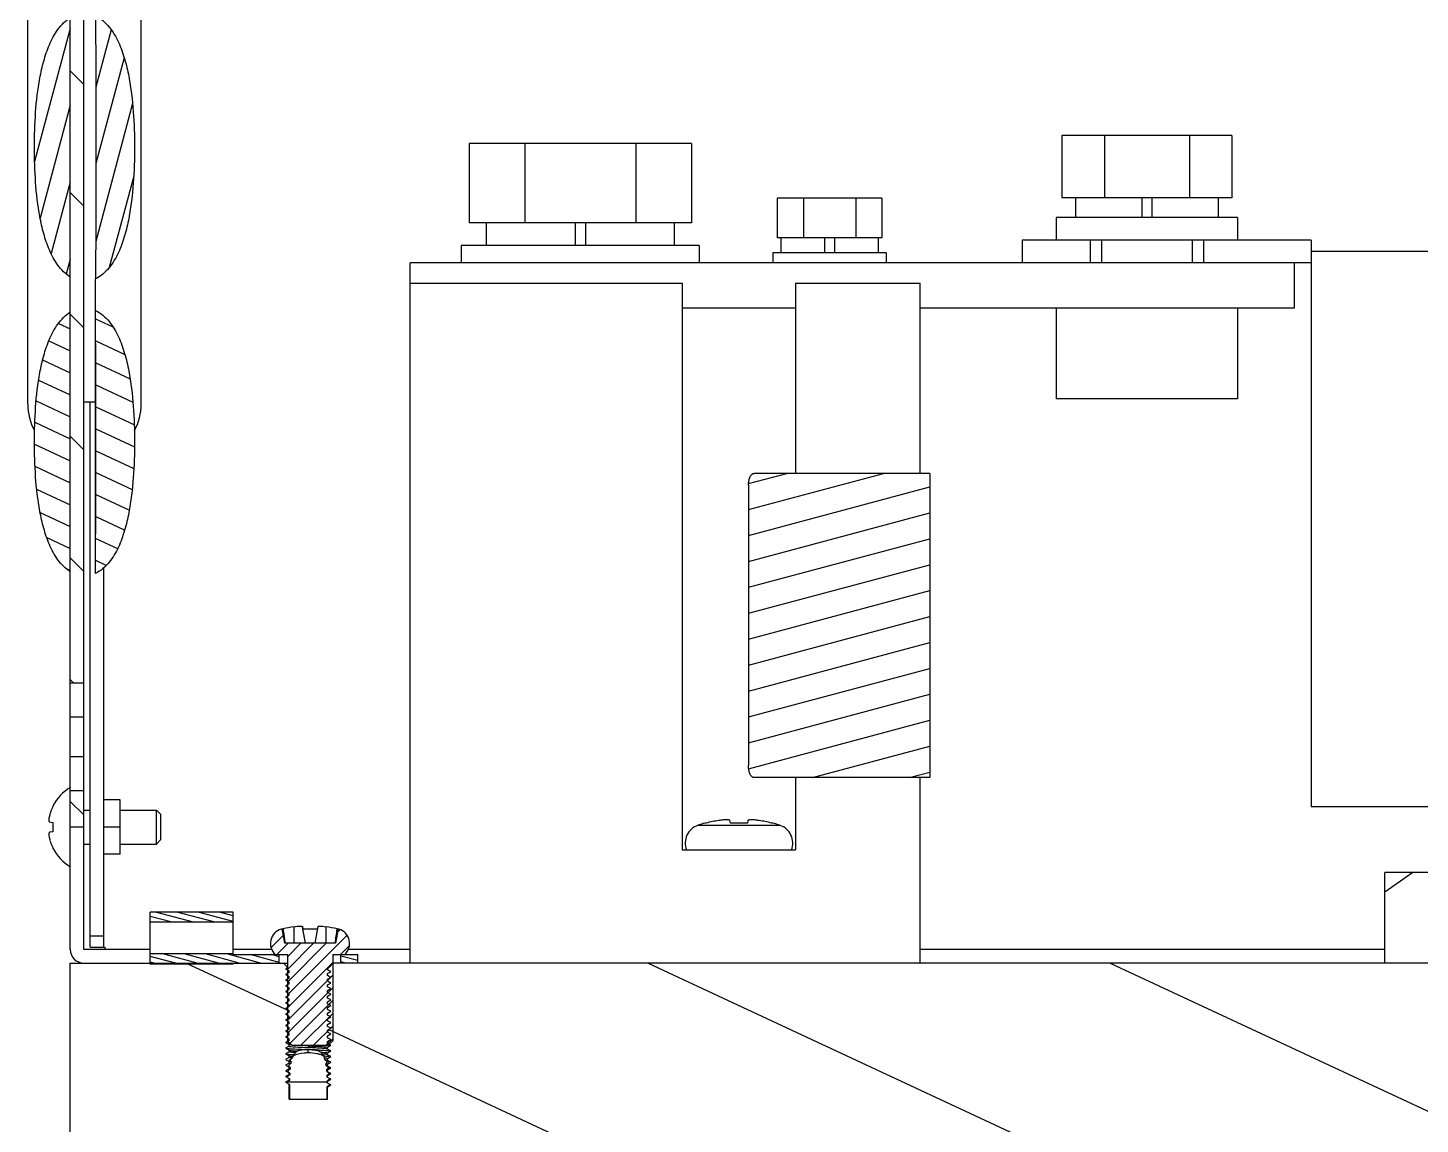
# Model space of a CAD drawing. Extents: x -425 to 6552, y -3049 to 3105.
# Drawn here: x 709.4 to 832.3, y -1190.4 to -1093.6 of the extents above; entities that cross this region are included whole.
import ezdxf

# ---------------------------------------------------------------- set-up
doc = ezdxf.new("R2010")
doc.units = 0
doc.layers.get('0').update_dxf_attribs({"linetype": 'CONTINUOUS'})

msp = doc.modelspace()

# ---------------------------------------------------------------- linework, layer by layer
at = {"color": 7, "linetype": 'CONTINUOUS'}
for p, q in [((713.17, -1174.99), (713.17, -1070.39)), ((714.37, -1174.99), (714.37, -1070.39)), ((709.42, -1126.85), (709.42, -1081.53)), ((719.42, -1126.85), (719.42, -1081.53)), ((800.67, -1103.14), (800.67, -1108.64)), ((815.68, -1103.14), (800.67, -1103.14)), ((804.42, -1103.14), (804.42, -1108.64)), ((811.93, -1103.14), (811.93, -1108.64)), ((815.68, -1103.14), (815.68, -1108.64)), ((748.36, -1103.84), (748.36, -1110.84)), ((767.99, -1103.84), (748.36, -1103.84)), ((753.27, -1103.84), (753.27, -1110.84)), ((763.08, -1103.84), (763.08, -1110.84)), ((767.99, -1103.84), (767.99, -1110.84)), ((775.55, -1108.69), (775.55, -1112.19)), ((784.79, -1108.69), (775.55, -1108.69)), ((777.86, -1108.69), (777.86, -1112.19)), ((782.48, -1108.69), (782.48, -1112.19)), ((784.79, -1108.69), (784.79, -1112.19)), ((815.68, -1108.64), (800.67, -1108.64)), ((801.87, -1108.64), (801.87, -1110.39)), ((807.72, -1108.64), (807.72, -1110.39)), ((808.62, -1108.64), (808.62, -1110.39)), ((814.47, -1108.64), (814.47, -1110.39)), ((800.17, -1110.39), (800.17, -1112.39)), ((816.17, -1110.39), (800.17, -1110.39)), ((816.17, -1110.39), (816.17, -1112.39)), ((767.99, -1110.84), (748.36, -1110.84)), ((749.87, -1110.84), (749.87, -1112.84)), ((757.72, -1110.84), (757.72, -1112.84)), ((758.62, -1110.84), (758.62, -1112.84)), ((766.47, -1110.84), (766.47, -1112.84)), ((747.67, -1112.84), (747.67, -1114.39)), ((768.67, -1112.84), (747.67, -1112.84)), ((768.67, -1112.84), (768.67, -1114.39)), ((784.79, -1112.19), (775.55, -1112.19)), ((775.87, -1112.19), (775.87, -1113.49)), ((779.72, -1112.19), (779.72, -1113.49)), ((780.62, -1112.19), (780.62, -1113.49)), ((784.47, -1112.19), (784.47, -1113.49)), ((797.17, -1112.39), (797.17, -1114.39)), ((822.67, -1112.39), (797.17, -1112.39)), ((803.17, -1112.39), (803.17, -1114.39)), ((804.17, -1112.39), (804.17, -1114.39)), ((812.17, -1112.39), (812.17, -1114.39)), ((813.17, -1112.39), (813.17, -1114.39)), ((822.67, -1112.39), (822.67, -1162.39)), ((775.17, -1113.49), (775.17, -1114.39)), ((785.17, -1113.49), (775.17, -1113.49)), ((785.17, -1113.49), (785.17, -1114.39)), ((871.67, -1113.39), (822.67, -1113.39)), ((743.17, -1176.19), (743.17, -1114.39)), ((822.67, -1114.39), (743.17, -1114.39)), ((821.17, -1114.39), (821.17, -1118.39)), ((715.39, -1141.8), (715.39, -1115.8)), ((743.17, -1116.19), (767.17, -1116.19)), ((767.17, -1116.19), (767.17, -1166.19)), ((777.17, -1116.19), (777.17, -1132.97)), ((777.17, -1116.19), (788.17, -1116.19)), ((788.17, -1132.97), (788.17, -1116.19)), ((777.17, -1118.39), (767.17, -1118.39)), ((821.17, -1118.39), (788.17, -1118.39)), ((800.17, -1118.39), (800.17, -1126.39)), ((816.17, -1118.39), (816.17, -1126.39)), ((816.17, -1126.39), (800.17, -1126.39)), ((715.39, -1126.69), (714.37, -1126.69)), ((714.92, -1174.79), (714.92, -1126.69)), ((773.01, -1134.02), (773.01, -1158.76)), ((789.01, -1132.97), (773.51, -1132.97)), ((789.01, -1132.97), (789.01, -1159.82)), ((716.12, -1174.79), (716.12, -1141.31)), ((714.37, -1151.49), (713.17, -1151.49)), ((714.37, -1154.49), (713.17, -1154.49)), ((714.37, -1157.99), (713.17, -1157.99)), ((789.01, -1159.82), (773.51, -1159.82)), ((777.17, -1159.82), (777.17, -1166.19)), ((788.17, -1176.19), (788.17, -1159.82)), ((714.37, -1160.99), (713.17, -1160.99)), ((717.57, -1161.79), (716.12, -1161.79)), ((717.57, -1166.59), (717.57, -1161.79)), ((711.62, -1162.34), (711.62, -1162.39)), ((714.37, -1162.69), (714.92, -1162.69)), ((717.57, -1162.69), (720.77, -1162.69)), ((720.77, -1165.69), (720.77, -1162.69)), ((721.17, -1163.09), (720.77, -1162.69)), ((721.17, -1165.29), (721.17, -1163.09)), ((841.35, -1162.39), (822.67, -1162.39)), ((711.34, -1163.73), (711.62, -1163.78)), ((711.62, -1164.6), (711.34, -1164.65)), ((711.62, -1163.78), (711.62, -1164.6)), ((714.37, -1164.19), (713.17, -1164.19)), ((717.57, -1164.19), (716.12, -1164.19)), ((768.55, -1164.03), (775.8, -1164.03)), ((769.28, -1163.84), (769.18, -1163.84)), ((771.42, -1163.84), (771.38, -1163.61)), ((772.93, -1163.84), (771.42, -1163.84)), ((772.97, -1163.61), (772.93, -1163.84)), ((775.16, -1163.84), (775.06, -1163.84)), ((714.37, -1165.69), (714.92, -1165.69)), ((717.57, -1165.69), (720.77, -1165.69)), ((721.17, -1165.29), (720.77, -1165.69)), ((711.62, -1165.99), (711.62, -1166.04)), ((717.57, -1166.59), (716.12, -1166.59)), ((767.17, -1166.19), (777.17, -1166.19)), ((829.17, -1176.19), (829.17, -1168.19)), ((841.17, -1168.19), (829.17, -1168.19)), ((720.23, -1176.29), (720.23, -1171.69)), ((727.53, -1171.69), (720.23, -1171.69)), ((727.53, -1175.44), (727.53, -1171.69)), ((727.53, -1172.59), (720.23, -1172.59)), ((731.85, -1173.18), (732.08, -1174.44)), ((731.85, -1173.18), (731.94, -1173.18)), ((732.92, -1174.44), (732.92, -1172.98)), ((733.92, -1174.44), (733.66, -1172.98)), ((733.7, -1173.18), (734.97, -1173.18)), ((733.93, -1174.44), (733.7, -1173.18)), ((735.01, -1172.97), (734.75, -1174.44)), ((735.74, -1174.44), (735.75, -1172.98)), ((736.8, -1173.18), (736.58, -1174.44)), ((736.72, -1173.18), (736.8, -1173.18)), ((714.92, -1173.79), (716.12, -1173.79)), ((736.58, -1174.44), (732.08, -1174.44)), ((736.54, -1174.44), (736.54, -1174.44)), ((720.23, -1174.99), (714.37, -1174.99)), ((714.92, -1174.79), (716.22, -1174.79)), ((716.22, -1174.79), (716.22, -1174.99)), ((727.53, -1175.39), (720.23, -1175.39)), ((730.94, -1174.99), (727.53, -1174.99)), ((727.53, -1175.44), (732.33, -1175.44)), ((731.61, -1176.19), (731.61, -1175.44)), ((732.33, -1175.44), (732.33, -1183.04)), ((736.33, -1175.44), (736.33, -1183.04)), ((736.33, -1175.44), (738.53, -1175.44)), ((737.04, -1176.19), (737.04, -1175.44)), ((743.17, -1174.99), (737.72, -1174.99)), ((738.53, -1176.19), (738.53, -1175.44)), ((829.17, -1174.99), (788.17, -1174.99)), ((713.17, -1283.39), (713.17, -1176.19)), ((713.17, -1176.19), (732.33, -1176.19)), ((727.53, -1176.29), (720.23, -1176.29)), ((727.53, -1176.29), (727.53, -1176.19)), ((732.37, -1176.59), (731.97, -1176.19)), ((732.37, -1176.59), (732.17, -1176.7)), ((732.17, -1176.7), (732.47, -1176.87)), ((732.47, -1177.03), (732.17, -1177.2)), ((732.47, -1177.03), (732.47, -1176.87)), ((732.47, -1176.87), (732.48, -1176.88)), ((735.87, -1176.69), (736.03, -1176.53)), ((735.87, -1176.78), (735.87, -1176.69)), ((735.87, -1176.69), (735.87, -1176.69)), ((735.87, -1176.78), (735.87, -1176.77)), ((736.17, -1176.95), (735.87, -1176.78)), ((735.87, -1177.12), (736.17, -1176.95)), ((736.03, -1176.53), (736.17, -1176.45)), ((736.13, -1176.42), (736.14, -1176.43)), ((736.14, -1176.43), (736.37, -1176.19)), ((736.17, -1176.45), (736.14, -1176.43)), ((736.33, -1176.19), (736.34, -1176.19)), ((933.17, -1176.19), (736.37, -1176.19)), ((732.17, -1177.2), (732.47, -1177.37)), ((732.47, -1177.53), (732.17, -1177.7)), ((732.17, -1177.7), (732.47, -1177.87)), ((732.47, -1178.03), (732.17, -1178.2)), ((732.17, -1178.2), (732.47, -1178.37)), ((732.47, -1177.53), (732.47, -1177.37)), ((732.48, -1177.38), (732.47, -1177.37)), ((732.47, -1178.03), (732.47, -1177.87)), ((732.48, -1177.88), (732.47, -1177.87)), ((735.87, -1177.28), (735.87, -1177.12)), ((735.87, -1177.27), (735.87, -1177.28)), ((736.17, -1177.45), (735.87, -1177.28)), ((735.87, -1177.62), (736.17, -1177.45)), ((735.87, -1177.78), (735.87, -1177.62)), ((735.87, -1177.77), (735.87, -1177.78)), ((736.17, -1177.95), (735.87, -1177.78)), ((735.87, -1178.12), (736.17, -1177.95)), ((735.87, -1178.28), (735.87, -1178.12)), ((735.87, -1178.27), (735.87, -1178.28)), ((736.17, -1178.45), (735.87, -1178.28)), ((732.47, -1178.53), (732.17, -1178.7)), ((732.17, -1178.7), (732.47, -1178.87)), ((732.47, -1179.03), (732.17, -1179.2)), ((732.17, -1179.2), (732.47, -1179.37)), ((732.47, -1178.53), (732.47, -1178.37)), ((732.48, -1178.38), (732.47, -1178.37)), ((732.47, -1179.03), (732.47, -1178.87)), ((732.48, -1178.88), (732.47, -1178.87)), ((732.47, -1179.53), (732.47, -1179.37)), ((732.48, -1179.38), (732.47, -1179.37)), ((735.87, -1178.62), (736.17, -1178.45)), ((735.87, -1178.78), (735.87, -1178.62)), ((735.87, -1178.77), (735.87, -1178.78)), ((736.17, -1178.95), (735.87, -1178.78)), ((735.87, -1179.12), (736.17, -1178.95)), ((735.87, -1179.28), (735.87, -1179.12)), ((735.87, -1179.27), (735.87, -1179.28)), ((736.17, -1179.45), (735.87, -1179.28)), ((735.87, -1179.62), (736.17, -1179.45)), ((732.47, -1179.53), (732.17, -1179.7)), ((732.17, -1179.7), (732.47, -1179.87)), ((732.47, -1180.03), (732.17, -1180.2)), ((732.17, -1180.2), (732.47, -1180.37)), ((732.47, -1180.53), (732.17, -1180.7)), ((732.17, -1180.7), (732.47, -1180.87)), ((732.47, -1180.03), (732.47, -1179.87)), ((732.48, -1179.88), (732.47, -1179.87)), ((732.47, -1180.53), (732.47, -1180.37)), ((732.48, -1180.38), (732.47, -1180.37)), ((735.87, -1179.78), (735.87, -1179.62)), ((735.87, -1179.77), (735.87, -1179.78)), ((736.17, -1179.95), (735.87, -1179.78)), ((735.87, -1180.12), (736.17, -1179.95)), ((735.87, -1180.28), (735.87, -1180.12)), ((735.87, -1180.27), (735.87, -1180.28)), ((736.17, -1180.45), (735.87, -1180.28)), ((735.87, -1180.62), (736.17, -1180.45)), ((735.87, -1180.78), (735.87, -1180.62)), ((732.47, -1181.03), (732.17, -1181.2)), ((732.17, -1181.2), (732.47, -1181.37)), ((732.47, -1181.53), (732.17, -1181.7)), ((732.17, -1181.7), (732.47, -1181.87)), ((732.47, -1181.03), (732.47, -1180.87)), ((732.48, -1180.88), (732.47, -1180.87)), ((732.47, -1181.53), (732.47, -1181.37)), ((732.48, -1181.38), (732.47, -1181.37)), ((732.47, -1182.03), (732.47, -1181.87)), ((732.48, -1181.88), (732.47, -1181.87)), ((735.87, -1180.77), (735.87, -1180.78)), ((736.17, -1180.95), (735.87, -1180.78)), ((735.87, -1181.12), (736.17, -1180.95)), ((735.87, -1181.28), (735.87, -1181.12)), ((735.87, -1181.27), (735.87, -1181.28)), ((736.17, -1181.45), (735.87, -1181.28)), ((735.87, -1181.62), (736.17, -1181.45)), ((735.87, -1181.78), (735.87, -1181.62)), ((735.87, -1181.77), (735.87, -1181.78)), ((736.17, -1181.95), (735.87, -1181.78)), ((735.87, -1182.12), (736.17, -1181.95)), ((732.47, -1182.03), (732.17, -1182.2)), ((732.17, -1182.2), (732.47, -1182.37)), ((732.47, -1182.53), (732.17, -1182.7)), ((732.17, -1182.7), (732.47, -1182.87)), ((732.47, -1183.03), (732.17, -1183.2)), ((732.73, -1183.44), (732.33, -1183.04)), ((732.47, -1182.53), (732.47, -1182.37)), ((732.48, -1182.38), (732.47, -1182.37)), ((732.47, -1183.03), (732.47, -1182.87)), ((732.48, -1182.88), (732.47, -1182.87)), ((735.87, -1182.28), (735.87, -1182.12)), ((735.87, -1182.27), (735.87, -1182.28)), ((736.17, -1182.45), (735.87, -1182.28)), ((735.87, -1182.62), (736.17, -1182.45)), ((735.87, -1182.78), (735.87, -1182.62)), ((735.87, -1182.77), (735.87, -1182.78)), ((736.17, -1182.95), (735.87, -1182.78)), ((735.87, -1183.12), (736.17, -1182.95)), ((735.87, -1183.28), (735.87, -1183.12)), ((735.93, -1183.44), (736.33, -1183.04)), ((732.17, -1183.2), (732.47, -1183.37)), ((732.47, -1183.53), (732.17, -1183.7)), ((732.17, -1183.7), (732.47, -1183.87)), ((732.47, -1184.03), (732.17, -1184.2)), ((732.17, -1184.2), (732.47, -1184.37)), ((732.47, -1183.53), (732.47, -1183.37)), ((732.48, -1183.38), (732.47, -1183.37)), ((732.47, -1184.03), (732.47, -1183.87)), ((732.47, -1183.87), (732.48, -1183.88)), ((732.47, -1184.53), (732.47, -1184.37)), ((732.47, -1184.37), (732.48, -1184.38)), ((732.73, -1183.44), (735.93, -1183.44)), ((732.83, -1184.27), (732.89, -1184.27)), ((732.89, -1184.27), (732.87, -1184.29)), ((734.17, -1184.12), (734.17, -1183.84)), ((735.87, -1183.27), (735.87, -1183.28)), ((736.17, -1183.45), (735.87, -1183.28)), ((735.87, -1183.62), (736.17, -1183.45)), ((735.87, -1183.78), (735.87, -1183.62)), ((735.87, -1183.78), (735.87, -1183.77)), ((736.17, -1183.95), (735.87, -1183.78)), ((735.87, -1184.12), (736.17, -1183.95)), ((735.87, -1184.28), (735.87, -1184.12)), ((735.87, -1184.28), (735.87, -1184.27)), ((736.17, -1184.45), (735.87, -1184.28)), ((732.47, -1184.53), (732.17, -1184.7)), ((732.17, -1184.7), (732.47, -1184.87)), ((732.47, -1185.03), (732.17, -1185.2)), ((732.17, -1185.2), (732.47, -1185.37)), ((732.47, -1185.53), (732.17, -1185.7)), ((732.46, -1185.19), (732.41, -1185.24)), ((732.52, -1185.15), (732.46, -1185.19)), ((732.47, -1185.03), (732.47, -1184.87)), ((732.48, -1184.88), (732.47, -1184.87)), ((732.47, -1185.53), (732.47, -1185.37)), ((732.48, -1185.38), (732.47, -1185.37)), ((732.62, -1185.06), (732.52, -1185.15)), ((735.69, -1184.78), (735.65, -1184.74)), ((735.74, -1184.82), (735.69, -1184.78)), ((735.79, -1184.86), (735.74, -1184.82)), ((735.84, -1184.9), (735.79, -1184.86)), ((735.87, -1184.62), (736.17, -1184.45)), ((735.87, -1184.78), (735.87, -1184.62)), ((735.87, -1184.77), (735.87, -1184.78)), ((736.17, -1184.95), (735.87, -1184.78)), ((735.87, -1185.12), (736.17, -1184.95)), ((735.87, -1185.28), (735.87, -1185.12)), ((735.87, -1185.27), (735.87, -1185.28)), ((736.17, -1185.45), (735.87, -1185.28)), ((735.87, -1185.62), (736.17, -1185.45)), ((735.87, -1185.78), (735.87, -1185.62)), ((732.17, -1185.7), (732.47, -1185.87)), ((732.47, -1186.03), (732.17, -1186.2)), ((732.17, -1186.2), (732.47, -1186.37)), ((732.47, -1186.53), (732.17, -1186.7)), ((732.17, -1186.7), (732.47, -1186.87)), ((732.36, -1186.18), (732.3, -1186.23)), ((732.38, -1185.7), (732.33, -1185.73)), ((735.83, -1186.69), (732.33, -1186.69)), ((732.47, -1186.03), (732.47, -1185.87)), ((732.47, -1186.53), (732.47, -1186.37)), ((732.47, -1188.19), (732.47, -1186.87)), ((735.83, -1186.76), (735.83, -1186.69)), ((736.17, -1185.95), (735.87, -1185.78)), ((735.87, -1186.12), (736.17, -1185.95)), ((735.87, -1186.28), (735.87, -1186.12)), ((736.17, -1186.45), (735.87, -1186.28)), ((735.87, -1186.62), (736.17, -1186.45)), ((735.87, -1186.78), (735.87, -1186.62)), ((736.17, -1186.95), (735.87, -1186.78)), ((732.52, -1186.89), (732.52, -1188.19)), ((735.83, -1188.19), (735.83, -1187.1)), ((735.87, -1187.12), (736.17, -1186.95)), ((735.87, -1188.19), (735.87, -1187.12)), ((732.47, -1188.19), (735.87, -1188.19))]:
    msp.add_line(p, q, dxfattribs=at)
at = {"color": 2, "linetype": 'CONTINUOUS'}
for p, q in [((713.17, -1093.69), (710.02, -1105.45)), ((716.78, -1093.81), (715.42, -1098.87)), ((717.93, -1096.29), (715.43, -1105.63)), ((714.37, -1098.63), (713.17, -1097.43)), ((713.17, -1100.48), (710.51, -1110.43)), ((718.67, -1100.33), (715.41, -1112.49)), ((718.77, -1106.74), (716.61, -1114.79)), ((713.17, -1107.27), (711.48, -1113.57)), ((714.37, -1109.38), (713.17, -1108.18)), ((713.17, -1114.05), (712.81, -1115.39)), ((714.37, -1120.13), (713.17, -1118.93)), ((712.13, -1119.73), (713.17, -1120.22)), ((715.39, -1119.32), (716.93, -1120.04)), ((711.27, -1121.27), (713.17, -1122.16)), ((715.41, -1121.26), (717.99, -1122.47)), ((710.73, -1122.96), (713.17, -1124.1)), ((715.42, -1123.21), (718.46, -1124.62)), ((710.37, -1124.73), (713.17, -1126.04)), ((715.42, -1125.15), (718.7, -1126.68)), ((710.15, -1126.57), (713.17, -1127.98)), ((715.43, -1127.09), (718.82, -1128.67)), ((710.04, -1128.45), (713.17, -1129.91)), ((715.43, -1129.03), (718.84, -1130.62)), ((714.37, -1130.88), (713.17, -1129.68)), ((710.01, -1130.38), (713.17, -1131.85)), ((715.43, -1130.97), (718.78, -1132.53)), ((710.05, -1132.34), (713.17, -1133.79)), ((715.43, -1132.9), (718.64, -1134.4)), ((773.01, -1136.16), (784.93, -1132.97)), ((773.02, -1133.87), (776.39, -1132.97)), ((710.2, -1134.35), (713.17, -1135.73)), ((715.42, -1134.84), (718.38, -1136.22)), ((773.01, -1138.45), (789.01, -1134.16)), ((710.51, -1136.42), (713.17, -1137.67)), ((773.01, -1140.74), (789.01, -1136.45)), ((715.42, -1136.78), (717.97, -1137.97)), ((711.09, -1138.64), (713.17, -1139.61)), ((715.41, -1138.71), (717.34, -1139.61)), ((773.01, -1143.02), (789.01, -1138.74)), ((712.79, -1141.37), (713.17, -1141.55)), ((714.37, -1141.63), (713.17, -1140.43)), ((715.4, -1140.64), (716.35, -1141.09)), ((773.01, -1145.31), (789.01, -1141.03)), ((773.01, -1147.6), (789.01, -1143.31)), ((773.01, -1149.89), (789.01, -1145.6)), ((773.01, -1152.18), (789.01, -1147.89)), ((713.49, -1151.49), (713.17, -1151.17)), ((773.01, -1154.47), (789.01, -1150.18)), ((773.01, -1156.76), (789.01, -1152.47)), ((773.03, -1159.04), (789.01, -1154.76)), ((778.67, -1159.82), (789.01, -1157.05)), ((787.21, -1159.82), (789.01, -1159.33)), ((714.37, -1163.12), (713.17, -1161.92)), ((831.63, -1168.19), (829.17, -1169.92)), ((722.17, -1172.59), (720.23, -1172.07)), ((724.05, -1172.59), (720.7, -1171.69)), ((725.94, -1172.59), (722.58, -1171.69)), ((727.53, -1172.51), (724.46, -1171.69)), ((727.53, -1172.01), (726.34, -1171.69)), ((720.29, -1172.59), (720.23, -1172.57)), ((736.75, -1173.45), (736.96, -1173.25)), ((730.89, -1174.82), (731.96, -1173.75)), ((731.39, -1175.44), (732.39, -1174.44)), ((732.33, -1179), (737.57, -1173.76)), ((732.33, -1175.63), (733.51, -1174.44)), ((732.33, -1176.75), (734.64, -1174.44)), ((732.33, -1177.88), (735.76, -1174.44)), ((722.81, -1176.29), (720.23, -1175.6)), ((724.69, -1176.29), (721.33, -1175.39)), ((726.57, -1176.29), (723.21, -1175.39)), ((728.08, -1176.19), (725.09, -1175.39)), ((729.96, -1176.19), (726.98, -1175.39)), ((731.61, -1176.13), (729.04, -1175.44)), ((731.61, -1175.63), (730.93, -1175.44)), ((737.01, -1175.44), (737.77, -1174.68)), ((738.53, -1175.97), (737.04, -1175.57)), ((738.53, -1175.46), (738.45, -1175.44)), ((720.92, -1176.29), (720.23, -1176.1)), ((723.4, -1176.19), (732.47, -1180.42)), ((732.33, -1180.13), (736.33, -1176.13)), ((737.49, -1176.19), (737.04, -1176.07)), ((764.16, -1176.19), (933.17, -1255)), ((804.92, -1176.19), (933.17, -1236)), ((732.33, -1181.25), (736.33, -1177.25)), ((732.33, -1182.38), (736.33, -1178.38)), ((732.56, -1183.27), (736.33, -1179.5)), ((733.51, -1183.44), (736.33, -1180.63)), ((734.64, -1183.44), (736.33, -1181.75)), ((735.76, -1183.44), (736.33, -1182.88)), ((735.98, -1182.06), (933.17, -1274.01))]:
    msp.add_line(p, q, dxfattribs=at)
at = {"color": 7, "linetype": 'CONTINUOUS'}
for centre, radius, start, end in [((-936.75, -1130.37), 1652.18, 359.95193, 0.40883), ((714.42, -1126.85), 5, 180, 208.1044), ((714.42, -1126.85), 5, 331.8743, 0), ((-982.84, -1129.77), 1698.27, 359.59397, 359.9329), ((715.24, -1164.19), 4.06, 120.5102, 152.9431), ((713.62, -1163.74), 2.36, 165.0534, 167.0143), ((715.31, -1164.19), 4.1, 163.4611, 165.0615), ((715.3, -1164.19), 4.1, 155.8793, 163.4593), ((715.29, -1164.18), 4.08, 153.969, 155.8727), ((769.07, -1165.59), 1.64, 108.3739, 201.5942), ((772.17, -1174.94), 11.5, 105.0643, 108.3739), ((772.17, -1175.07), 11.6, 98.758, 104.4263), ((772.17, -1175.07), 11.6, 75.5737, 81.242), ((772.17, -1174.94), 11.5, 71.6261, 74.9357), ((775.28, -1165.59), 1.64, 338.4058, 71.6261), ((713.62, -1164.64), 2.36, 192.9858, 194.9466), ((715.31, -1164.19), 4.1, 194.9385, 196.5389), ((715.3, -1164.2), 4.1, 196.5407, 204.1207), ((715.29, -1164.2), 4.08, 204.1273, 206.031), ((715.24, -1164.19), 4.06, 207.0569, 239.4898), ((732.14, -1174.46), 1.31, 106.0916, 228.003), ((734.33, -1182.04), 9.2, 105.5895, 106.0916), ((734.33, -1182.16), 9.29, 98.7538, 104.9011), ((850.29, -1157.29), 119.41, 187.6449, 188.2561), ((734.33, -1182.15), 9.28, 75.0913, 81.2437), ((618.24, -1157.03), 119.58, 351.628, 352.236), ((734.33, -1182.04), 9.2, 73.9084, 74.4105), ((736.51, -1174.46), 1.31, 311.997, 73.9084), ((714.37, -1174.99), 1.2, 180, 270), ((733.16, -1174.14), 9.13, 265.4705, 266.0147), ((733.25, -1178.62), 5.83, 264.3467, 265.2631), ((734.15, -1159.63), 24.67, 266.5909, 266.9302), ((733.5, -1175.57), 8.88, 265.2273, 265.591), ((733, -1184.4), 0.178, 182.6802, 187.0465), ((725.81, -1177.56), 9.75, 316.5422, 317.943), ((733.89, -1184.91), 1.17, 124.7787, 135.6848), ((734.06, -1189.29), 5.45, 88.8418, 90.8753), ((723.8, -1447.76), 264.14, 87.6007, 87.7467), ((734.46, -1184.91), 1.17, 44.5542, 47.2005), ((734.45, -1184.92), 1.18, 42.5329, 44.5548), ((734.42, -1184.94), 1.22, 36.6783, 42.5061), ((734.54, -1197), 12.81, 85.5388, 86.1675), ((746.24, -1173.65), 15.13, 224.2491, 224.4682), ((745.59, -1174.29), 14.23, 224.4682, 224.707), ((744.94, -1174.94), 13.31, 224.705, 225.234), ((735, -1191.17), 6.96, 84.5908, 85.5656), ((752.98, -1211.2), 32.78, 128.7666, 128.9286), ((733.36, -1184.42), 1.26, 220.7681, 223.3843), ((733.11, -1176.3), 8.47, 265.5322, 265.7489), ((733.51, -1184.28), 1.46, 223.3769, 225.6467), ((746.86, -1203.58), 23.02, 128.4258, 128.7756), ((733.29, -1173.9), 10.87, 265.7573, 266.1631), ((733.63, -1184.16), 1.63, 225.6365, 227.667), ((733.72, -1184.06), 1.76, 227.6637, 229.5336), ((732.72, -1184.47), 1.1, 260.9111, 261.5215), ((718.43, -1168.99), 21.17, 311.8832, 312.0673), ((739.07, -1186.11), 6.53, 173.7262, 174.7233), ((739.79, -1186.18), 7.25, 174.7117, 175.016), ((717.82, -1168.31), 22.08, 312.0673, 312.24), ((736.25, -1185.73), 3.69, 168.9517, 169.5616), ((735.9, -1185.66), 3.33, 167.0098, 168.9734), ((733.23, -1184.43), 0.752, 218.1801, 219.5583), ((716.44, -1166.8), 24.13, 312.243, 312.5489), ((734.54, -1185.27), 1.92, 157.5621, 158.8015), ((734.36, -1185.19), 1.72, 153.5888, 157.611), ((735.4, -1184.5), 0.202, 13.6535, 20.9011), ((733.69, -1185.31), 2.03, 19.9385, 21.0912), ((735.1, -1190.39), 5.83, 84.4542, 85.169), ((735.4, -1184.5), 0.205, 7.4511, 13.6409), ((733.47, -1185.39), 2.27, 16.7085, 19.8988), ((735.29, -1188.4), 3.84, 83.7281, 84.4501), ((731.73, -1185.79), 4.06, 9.4424, 9.9911), ((735.5, -1187.09), 2.01, 82.109, 83.4382), ((731.29, -1185.87), 4.51, 7.9043, 9.4243), ((728.89, -1194.31), 11.37, 52.5556, 52.8863), ((735.59, -1186.39), 1.31, 81.3335, 82.0564), ((734.08, -1183.76), 2.51, 312.8927, 315.8109), ((727.68, -1186.26), 8.14, 4.3665, 4.6376), ((726.77, -1186.32), 9.05, 3.6155, 4.3577), ((727.16, -1196.58), 14.22, 52.2838, 52.5556), ((724.86, -1199.55), 17.98, 52.0648, 52.2854), ((734.34, -1184.01), 2.14, 315.8329, 317.5553), ((721.84, -1203.43), 22.9, 51.8873, 52.0648), ((734.56, -1184.21), 1.85, 317.5496, 319.5416), ((740.35, -1196.52), 12.68, 129.1821, 129.4373), ((734.25, -1183.57), 2.89, 228.5125, 231.1006), ((738.08, -1193.74), 9.09, 128.8016, 129.181), ((741.87, -1198.12), 15.26, 128.2901, 128.5676), ((737.55, -1193.08), 8.25, 127.6012, 128.8192), ((740.17, -1195.95), 12.5, 127.6475, 128.303), ((734.69, -1183.26), 3.81, 234.72, 235.3366), ((735.07, -1183.15), 4.53, 235.2605, 235.7499), ((750.53, -1186.68), 18.02, 179.0798, 179.4441), ((751.12, -1186.69), 18.6, 179.4426, 179.5617), ((744.97, -1186.52), 12.45, 177.1315, 177.6558), ((745.97, -1186.56), 13.45, 177.6511, 177.8154), ((732.94, -1182.61), 4.53, 309.453, 311.1979), ((721.18, -1186.6), 14.65, 1.8077, 1.9571), ((720.28, -1186.63), 15.55, 1.3765, 1.8051), ((732.8, -1190.68), 5.35, 55.1883, 55.6551), ((731.69, -1181.29), 6.74, 307.9162, 309.127), ((716.69, -1186.69), 19.13, 0.1289, 0.2582), ((716.53, -1186.69), 19.3, 359.9999, 0.1289), ((733.28, -1190.5), 4.53, 55.2605, 55.7499), ((729.44, -1194.64), 10.92, 52.9354, 53.6889), ((733.01, -1182.69), 4.42, 311.1933, 312.1008), ((731.37, -1180.9), 7.24, 309.1154, 309.6934), ((733.17, -1182.86), 4.19, 312.0998, 313.0646), ((731.32, -1180.84), 7.32, 309.6927, 309.9225), ((731.29, -1180.8), 7.37, 309.9226, 310.2701), ((730, -1179.59), 9.51, 307.8137, 309.271), ((727.93, -1177.05), 12.79, 309.2141, 309.4369)]:
    msp.add_arc(centre, radius, start, end, dxfattribs=at)
for points, knots in [([(713.17, -1115.65), (712.74, -1115.38), (712.01, -1114.62), (711.29, -1113.26), (710.8, -1111.81), (710.35, -1109.81), (710.07, -1107.26), (709.97, -1104.19), (710.07, -1101.12), (710.35, -1098.58), (710.8, -1096.58), (711.29, -1095.12), (712.01, -1093.76), (712.74, -1093), (713.17, -1092.73)], [0, 0, 0, 0, 0.062242, 0.124711, 0.187245, 0.249801, 0.374887, 0.500007, 0.625128, 0.750214, 0.81277, 0.875303, 0.937769, 1, 1, 1, 1]), ([(715.39, -1092.58), (715.86, -1092.8), (716.67, -1093.53), (717.46, -1094.9), (717.99, -1096.38), (718.47, -1098.43), (718.77, -1101.04), (718.87, -1104.19), (718.77, -1107.34), (718.47, -1109.95), (717.99, -1112), (717.46, -1113.49), (716.67, -1114.85), (715.86, -1115.58), (715.39, -1115.8)], [0, 0, 0, 0, 0.062141, 0.124602, 0.187149, 0.249723, 0.374844, 0.500006, 0.625168, 0.750289, 0.812864, 0.87541, 0.937869, 1, 1, 1, 1]), ([(713.17, -1141.65), (712.74, -1141.38), (712.01, -1140.62), (711.29, -1139.26), (710.8, -1137.81), (710.35, -1135.81), (710.07, -1133.26), (709.97, -1130.19), (710.07, -1127.12), (710.35, -1124.58), (710.8, -1122.58), (711.29, -1121.12), (712.01, -1119.76), (712.74, -1119), (713.17, -1118.73)], [0, 0, 0, 0, 0.062242, 0.124711, 0.187244, 0.249801, 0.374886, 0.500007, 0.625127, 0.750214, 0.81277, 0.875303, 0.937769, 1, 1, 1, 1]), ([(715.39, -1118.58), (715.86, -1118.8), (716.67, -1119.53), (717.46, -1120.9), (717.99, -1122.38), (718.47, -1124.43), (718.77, -1127.04), (718.87, -1130.19), (718.77, -1133.34), (718.47, -1135.95), (717.99, -1138), (717.46, -1139.49), (716.67, -1140.85), (715.86, -1141.58), (715.39, -1141.8)], [0, 0, 0, 0, 0.062141, 0.124602, 0.187149, 0.249724, 0.374844, 0.500006, 0.625168, 0.75029, 0.812864, 0.875411, 0.937869, 1, 1, 1, 1]), ([(773.01, -1134.02), (773.01, -1133.92), (773.03, -1133.71), (773.08, -1133.45), (773.16, -1133.25), (773.24, -1133.12), (773.35, -1133), (773.46, -1132.97), (773.51, -1132.97)], [0, 0, 0, 0, 0.250073, 0.500014, 0.625117, 0.750204, 0.875209, 1, 1, 1, 1]), ([(773.51, -1159.82), (773.46, -1159.82), (773.35, -1159.78), (773.24, -1159.67), (773.16, -1159.53), (773.08, -1159.33), (773.03, -1159.08), (773.01, -1158.87), (773.01, -1158.76)], [0, 0, 0, 0, 0.124791, 0.249796, 0.374883, 0.499986, 0.749927, 1, 1, 1, 1]), ([(711.32, -1163.21), (711.31, -1163.28), (711.29, -1163.37), (711.28, -1163.49), (711.27, -1163.57), (711.28, -1163.64), (711.29, -1163.69), (711.31, -1163.72), (711.33, -1163.73), (711.34, -1163.73)], [0, 0, 0, 0, 0.369227, 0.532115, 0.673783, 0.79063, 0.881233, 0.947891, 1, 1, 1, 1]), ([(711.34, -1164.65), (711.33, -1164.65), (711.31, -1164.66), (711.29, -1164.7), (711.28, -1164.75), (711.27, -1164.81), (711.28, -1164.89), (711.29, -1165.01), (711.31, -1165.11), (711.32, -1165.17)], [0, 0, 0, 0, 0.052111, 0.11877, 0.209374, 0.32622, 0.467888, 0.630775, 1, 1, 1, 1]), ([(771.38, -1163.61), (771.37, -1163.59), (771.36, -1163.58), (771.33, -1163.57), (771.28, -1163.56), (771.19, -1163.55), (771.02, -1163.54), (770.75, -1163.56), (770.53, -1163.59), (770.41, -1163.61)], [0, 0, 0, 0, 0.034853, 0.061822, 0.096414, 0.188904, 0.31098, 0.627035, 1, 1, 1, 1]), ([(773.94, -1163.61), (773.82, -1163.59), (773.59, -1163.56), (773.33, -1163.54), (773.15, -1163.55), (773.07, -1163.56), (773.02, -1163.57), (772.99, -1163.58), (772.97, -1163.59), (772.97, -1163.61)], [0, 0, 0, 0, 0.372954, 0.689012, 0.811092, 0.903579, 0.938173, 0.965145, 1, 1, 1, 1]), ([(732.92, -1172.98), (733.01, -1172.96), (733.18, -1172.94), (733.39, -1172.93), (733.52, -1172.93), (733.59, -1172.94), (733.62, -1172.95), (733.65, -1172.96), (733.66, -1172.97), (733.66, -1172.98)], [0, 0, 0, 0, 0.371358, 0.686991, 0.809309, 0.902316, 0.937246, 0.964582, 1, 1, 1, 1]), ([(733.66, -1172.98), (733.67, -1172.99), (733.68, -1173.06), (733.69, -1173.13), (733.7, -1173.18)], [0, 0, 0, 0, 0.202172, 1, 1, 1, 1]), ([(735.01, -1172.97), (735.01, -1172.97), (735.02, -1172.95), (735.05, -1172.95), (735.08, -1172.94), (735.15, -1172.93), (735.28, -1172.93), (735.48, -1172.94), (735.65, -1172.96), (735.75, -1172.98)], [0, 0, 0, 0, 0.03472, 0.061628, 0.096161, 0.188537, 0.310515, 0.62657, 1, 1, 1, 1]), ([(732.19, -1176.71), (732.19, -1176.71), (732.24, -1176.72), (732.28, -1176.73), (732.32, -1176.73)], [0, 0, 0, 0, 0.152643, 1, 1, 1, 1]), ([(732.19, -1177.21), (732.19, -1177.21), (732.24, -1177.22), (732.28, -1177.23), (732.32, -1177.23)], [0, 0, 0, 0, 0.152643, 1, 1, 1, 1]), ([(732.19, -1177.71), (732.19, -1177.71), (732.24, -1177.72), (732.28, -1177.73), (732.32, -1177.73)], [0, 0, 0, 0, 0.152643, 1, 1, 1, 1]), ([(732.19, -1178.21), (732.19, -1178.21), (732.24, -1178.22), (732.28, -1178.23), (732.32, -1178.23)], [0, 0, 0, 0, 0.152643, 1, 1, 1, 1]), ([(732.19, -1178.71), (732.19, -1178.71), (732.24, -1178.72), (732.28, -1178.73), (732.32, -1178.73)], [0, 0, 0, 0, 0.152643, 1, 1, 1, 1]), ([(732.19, -1179.21), (732.19, -1179.21), (732.24, -1179.22), (732.28, -1179.23), (732.32, -1179.23)], [0, 0, 0, 0, 0.152643, 1, 1, 1, 1]), ([(732.19, -1179.71), (732.19, -1179.71), (732.24, -1179.72), (732.28, -1179.73), (732.32, -1179.73)], [0, 0, 0, 0, 0.152643, 1, 1, 1, 1]), ([(732.19, -1180.21), (732.19, -1180.21), (732.24, -1180.22), (732.28, -1180.23), (732.32, -1180.23)], [0, 0, 0, 0, 0.152643, 1, 1, 1, 1]), ([(732.19, -1180.71), (732.19, -1180.71), (732.24, -1180.72), (732.28, -1180.73), (732.32, -1180.73)], [0, 0, 0, 0, 0.152643, 1, 1, 1, 1]), ([(732.19, -1181.21), (732.19, -1181.21), (732.24, -1181.22), (732.28, -1181.23), (732.32, -1181.23)], [0, 0, 0, 0, 0.152643, 1, 1, 1, 1]), ([(732.19, -1181.71), (732.19, -1181.71), (732.24, -1181.72), (732.28, -1181.73), (732.32, -1181.73)], [0, 0, 0, 0, 0.152643, 1, 1, 1, 1]), ([(732.19, -1182.21), (732.19, -1182.21), (732.24, -1182.22), (732.28, -1182.23), (732.32, -1182.23)], [0, 0, 0, 0, 0.152643, 1, 1, 1, 1]), ([(732.19, -1182.71), (732.19, -1182.71), (732.24, -1182.72), (732.28, -1182.73), (732.32, -1182.73)], [0, 0, 0, 0, 0.152643, 1, 1, 1, 1]), ([(732.19, -1183.21), (732.2, -1183.21), (732.28, -1183.23), (732.37, -1183.24), (732.44, -1183.24)], [0, 0, 0, 0, 0.134868, 1, 1, 1, 1]), ([(732.19, -1183.71), (732.23, -1183.73), (732.39, -1183.73), (732.54, -1183.75), (732.64, -1183.76)], [0, 0, 0, 0, 0.331145, 1, 1, 1, 1]), ([(732.19, -1184.21), (732.24, -1184.23), (732.41, -1184.24), (732.57, -1184.25), (732.68, -1184.26)], [0, 0, 0, 0, 0.337377, 1, 1, 1, 1]), ([(732.47, -1183.53), (732.47, -1183.54), (732.57, -1183.55), (732.61, -1183.56), (732.66, -1183.56)], [0, 0, 0, 0, 0.266012, 1, 1, 1, 1]), ([(732.48, -1183.88), (732.49, -1183.88), (732.55, -1183.9), (732.61, -1183.91), (732.67, -1183.91)], [0, 0, 0, 0, 0.123368, 1, 1, 1, 1]), ([(732.48, -1184.38), (732.49, -1184.38), (732.55, -1184.4), (732.61, -1184.41), (732.67, -1184.41)], [0, 0, 0, 0, 0.122973, 1, 1, 1, 1]), ([(732.7, -1183.41), (732.67, -1183.41), (732.61, -1183.4), (732.54, -1183.4), (732.49, -1183.39)], [0, 0, 0, 0, 0.34277, 1, 1, 1, 1]), ([(732.54, -1184.05), (732.53, -1184.05), (732.51, -1184.04), (732.5, -1184.04), (732.49, -1184.04)], [0, 0, 0, 0, 0.577942, 1, 1, 1, 1]), ([(733.05, -1184.09), (733, -1184.09), (732.82, -1184.08), (732.65, -1184.07), (732.54, -1184.05)], [0, 0, 0, 0, 0.330356, 1, 1, 1, 1]), ([(732.64, -1183.76), (732.75, -1183.76), (733.26, -1183.79), (733.78, -1183.81), (734.18, -1183.83)], [0, 0, 0, 0, 0.205395, 1, 1, 1, 1]), ([(732.66, -1183.56), (732.75, -1183.57), (733.25, -1183.61), (733.76, -1183.63), (734.17, -1183.65)], [0, 0, 0, 0, 0.176465, 1, 1, 1, 1]), ([(732.67, -1183.91), (732.71, -1183.92), (732.89, -1183.93), (733.07, -1183.94), (733.22, -1183.95)], [0, 0, 0, 0, 0.197309, 1, 1, 1, 1]), ([(734.17, -1184.12), (734.05, -1184.12), (733.59, -1184.14), (733.11, -1184.24), (732.82, -1184.41)], [0, 0, 0, 0, 0.269979, 1, 1, 1, 1]), ([(734.17, -1183.5), (734.07, -1183.49), (733.7, -1183.48), (733.33, -1183.46), (733.06, -1183.44)], [0, 0, 0, 0, 0.270671, 1, 1, 1, 1]), ([(733.62, -1183.86), (733.58, -1183.87), (733.44, -1183.88), (733.31, -1183.91), (733.22, -1183.95)], [0, 0, 0, 0, 0.295581, 1, 1, 1, 1]), ([(734.17, -1183.5), (734.54, -1183.52), (735.04, -1183.53), (735.59, -1183.58), (735.79, -1183.59), (735.85, -1183.61)], [0, 0, 0, 0, 0.656569, 0.88244, 1, 1, 1, 1]), ([(735.69, -1183.74), (735.6, -1183.73), (735.09, -1183.69), (734.59, -1183.67), (734.17, -1183.65)], [0, 0, 0, 0, 0.17615, 1, 1, 1, 1]), ([(734.83, -1183.9), (734.78, -1183.89), (734.56, -1183.86), (734.34, -1183.85), (734.17, -1183.84)], [0, 0, 0, 0, 0.233477, 1, 1, 1, 1]), ([(735.15, -1184.25), (735.08, -1184.22), (734.76, -1184.15), (734.42, -1184.12), (734.17, -1184.12)], [0, 0, 0, 0, 0.237769, 1, 1, 1, 1]), ([(735.15, -1183.99), (735.12, -1183.98), (735.02, -1183.94), (734.92, -1183.92), (734.83, -1183.9)], [0, 0, 0, 0, 0.217642, 1, 1, 1, 1]), ([(734.86, -1183.85), (734.91, -1183.85), (735.11, -1183.86), (735.31, -1183.87), (735.46, -1183.88)], [0, 0, 0, 0, 0.267974, 1, 1, 1, 1]), ([(735.25, -1184.05), (735.28, -1184.05), (735.39, -1184.06), (735.51, -1184.07), (735.59, -1184.08)], [0, 0, 0, 0, 0.27901, 1, 1, 1, 1]), ([(735.46, -1183.88), (735.61, -1183.89), (735.83, -1183.9), (736.06, -1183.92), (736.14, -1183.94)], [0, 0, 0, 0, 0.651492, 1, 1, 1, 1]), ([(735.59, -1184.43), (735.59, -1184.42), (735.58, -1184.41), (735.57, -1184.39), (735.57, -1184.39)], [0, 0, 0, 0, 0.491769, 1, 1, 1, 1]), ([(735.57, -1184.39), (735.6, -1184.39), (735.71, -1184.39), (735.82, -1184.4), (735.9, -1184.41)], [0, 0, 0, 0, 0.280567, 1, 1, 1, 1]), ([(735.59, -1184.08), (735.62, -1184.08), (735.71, -1184.09), (735.8, -1184.09), (735.85, -1184.11)], [0, 0, 0, 0, 0.354611, 1, 1, 1, 1]), ([(735.87, -1184.27), (735.85, -1184.26), (735.77, -1184.25), (735.7, -1184.24), (735.66, -1184.24)], [0, 0, 0, 0, 0.328112, 1, 1, 1, 1]), ([(735.87, -1183.77), (735.86, -1183.77), (735.8, -1183.75), (735.74, -1183.74), (735.69, -1183.74)], [0, 0, 0, 0, 0.124973, 1, 1, 1, 1]), ([(732.47, -1185.53), (732.47, -1185.53), (732.47, -1185.53), (732.48, -1185.53), (732.48, -1185.53)], [0, 0, 0, 0, 0.399728, 1, 1, 1, 1]), ([(732.65, -1184.91), (732.63, -1184.91), (732.58, -1184.9), (732.52, -1184.9), (732.48, -1184.88)], [0, 0, 0, 0, 0.355726, 1, 1, 1, 1]), ([(732.55, -1184.55), (732.53, -1184.55), (732.52, -1184.54), (732.5, -1184.54), (732.49, -1184.54)], [0, 0, 0, 0, 0.578457, 1, 1, 1, 1]), ([(732.51, -1185.04), (732.52, -1185.05), (732.53, -1185.05), (732.55, -1185.05), (732.56, -1185.05)], [0, 0, 0, 0, 0.452618, 1, 1, 1, 1]), ([(732.52, -1185.55), (732.53, -1185.55), (732.53, -1185.55), (732.54, -1185.55), (732.55, -1185.55)], [0, 0, 0, 0, 0.475268, 1, 1, 1, 1]), ([(732.76, -1184.57), (732.73, -1184.57), (732.66, -1184.57), (732.59, -1184.56), (732.55, -1184.55)], [0, 0, 0, 0, 0.3064, 1, 1, 1, 1]), ([(732.56, -1184.75), (732.56, -1184.76), (732.57, -1184.77), (732.57, -1184.78), (732.58, -1184.79)], [0, 0, 0, 0, 0.492059, 1, 1, 1, 1]), ([(732.58, -1184.79), (732.58, -1184.8), (732.59, -1184.81), (732.59, -1184.82), (732.6, -1184.83)], [0, 0, 0, 0, 0.492244, 1, 1, 1, 1]), ([(732.6, -1184.83), (732.6, -1184.84), (732.61, -1184.85), (732.62, -1184.86), (732.62, -1184.87)], [0, 0, 0, 0, 0.492846, 1, 1, 1, 1]), ([(735.59, -1184.58), (735.59, -1184.57), (735.6, -1184.55), (735.6, -1184.53), (735.6, -1184.52)], [0, 0, 0, 0, 0.506652, 1, 1, 1, 1]), ([(735.6, -1184.52), (735.6, -1184.52), (735.6, -1184.5), (735.6, -1184.48), (735.6, -1184.48)], [0, 0, 0, 0, 0.503304, 1, 1, 1, 1]), ([(735.65, -1184.74), (735.67, -1184.74), (735.74, -1184.75), (735.81, -1184.75), (735.86, -1184.77)], [0, 0, 0, 0, 0.354616, 1, 1, 1, 1]), ([(735.85, -1184.61), (735.85, -1184.61), (735.8, -1184.6), (735.75, -1184.59), (735.71, -1184.59)], [0, 0, 0, 0, 0.161045, 1, 1, 1, 1]), ([(735.75, -1185.25), (735.77, -1185.25), (735.81, -1185.25), (735.85, -1185.26), (735.87, -1185.27)], [0, 0, 0, 0, 0.363806, 1, 1, 1, 1]), ([(735.87, -1185.12), (735.87, -1185.12), (735.83, -1185.11), (735.81, -1185.1), (735.79, -1185.1)], [0, 0, 0, 0, 0.277512, 1, 1, 1, 1]), ([(735.83, -1185.6), (735.82, -1185.6), (735.81, -1185.6), (735.8, -1185.6), (735.79, -1185.6)], [0, 0, 0, 0, 0.466421, 1, 1, 1, 1]), ([(735.8, -1185), (735.8, -1184.99), (735.81, -1184.97), (735.82, -1184.96), (735.82, -1184.95)], [0, 0, 0, 0, 0.506341, 1, 1, 1, 1]), ([(735.82, -1184.95), (735.83, -1184.94), (735.83, -1184.93), (735.84, -1184.91), (735.84, -1184.9)], [0, 0, 0, 0, 0.506835, 1, 1, 1, 1]), ([(732.48, -1186.38), (732.47, -1186.38), (732.47, -1186.38), (732.47, -1186.37), (732.47, -1186.37)], [0, 0, 0, 0, 0.56744, 1, 1, 1, 1]), ([(732.48, -1186.88), (732.47, -1186.88), (732.47, -1186.88), (732.47, -1186.87), (732.47, -1186.87)], [0, 0, 0, 0, 0.564234, 1, 1, 1, 1]), ([(732.54, -1185.89), (732.53, -1185.89), (732.51, -1185.89), (732.5, -1185.89), (732.49, -1185.88)], [0, 0, 0, 0, 0.577325, 1, 1, 1, 1]), ([(732.5, -1186.04), (732.51, -1186.04), (732.52, -1186.04), (732.52, -1186.05), (732.53, -1186.05)], [0, 0, 0, 0, 0.466463, 1, 1, 1, 1]), ([(732.5, -1186.54), (732.5, -1186.54), (732.51, -1186.54), (732.51, -1186.54), (732.52, -1186.55)], [0, 0, 0, 0, 0.466391, 1, 1, 1, 1]), ([(735.8, -1185.75), (735.81, -1185.76), (735.83, -1185.76), (735.85, -1185.76), (735.86, -1185.77)], [0, 0, 0, 0, 0.577981, 1, 1, 1, 1]), ([(735.84, -1186.11), (735.84, -1186.11), (735.83, -1186.11), (735.82, -1186.1), (735.82, -1186.1)], [0, 0, 0, 0, 0.466534, 1, 1, 1, 1]), ([(735.85, -1186.61), (735.84, -1186.61), (735.84, -1186.61), (735.83, -1186.61), (735.83, -1186.6)], [0, 0, 0, 0, 0.466676, 1, 1, 1, 1]), ([(735.87, -1186.77), (735.87, -1186.77), (735.87, -1186.77), (735.87, -1186.78), (735.87, -1186.78)], [0, 0, 0, 0, 0.565069, 1, 1, 1, 1]), ([(735.85, -1187.11), (735.84, -1187.11), (735.84, -1187.11), (735.83, -1187.11), (735.83, -1187.1)], [0, 0, 0, 0, 0.466751, 1, 1, 1, 1])]:
    msp.add_open_spline(points, degree=3, knots=knots, dxfattribs=at)
for points in [[(715.39, -1092.58), (715.42, -1096.45), (715.45, -1104.19), (715.42, -1111.93), (715.39, -1115.8)], [(732.87, -1184.29), (732.84, -1184.32), (732.82, -1184.37), (732.82, -1184.41)], [(733.98, -1183.84), (733.86, -1183.84), (733.74, -1183.85), (733.62, -1183.86)], [(735.25, -1184.05), (735.22, -1184.03), (735.18, -1184.01), (735.15, -1183.99)], [(735.43, -1184.35), (735.34, -1184.31), (735.25, -1184.28), (735.15, -1184.25)], [(735.6, -1184.45), (735.54, -1184.41), (735.49, -1184.38), (735.43, -1184.35)], [(735.9, -1184.41), (735.94, -1184.41), (735.98, -1184.41), (736.02, -1184.42)], [(735.96, -1183.41), (735.99, -1183.42), (736.02, -1183.42), (736.05, -1183.42)], [(736.05, -1183.42), (736.08, -1183.43), (736.11, -1183.43), (736.14, -1183.44)], [(732.57, -1185.4), (732.55, -1185.4), (732.52, -1185.39), (732.5, -1185.39)], [(732.56, -1185.05), (732.58, -1185.06), (732.6, -1185.06), (732.62, -1185.06)], [(735.73, -1185.09), (735.75, -1185.06), (735.78, -1185.03), (735.8, -1185)], [(735.84, -1184.9), (735.89, -1184.91), (735.94, -1184.91), (735.99, -1184.92)], [(735.97, -1185.41), (736, -1185.42), (736.03, -1185.42), (736.06, -1185.42)], [(736.03, -1185.92), (736.05, -1185.92), (736.07, -1185.92), (736.09, -1185.93)]]:
    msp.add_open_spline(points, degree=3, dxfattribs=at)

doc.saveas('drawing.dxf')
